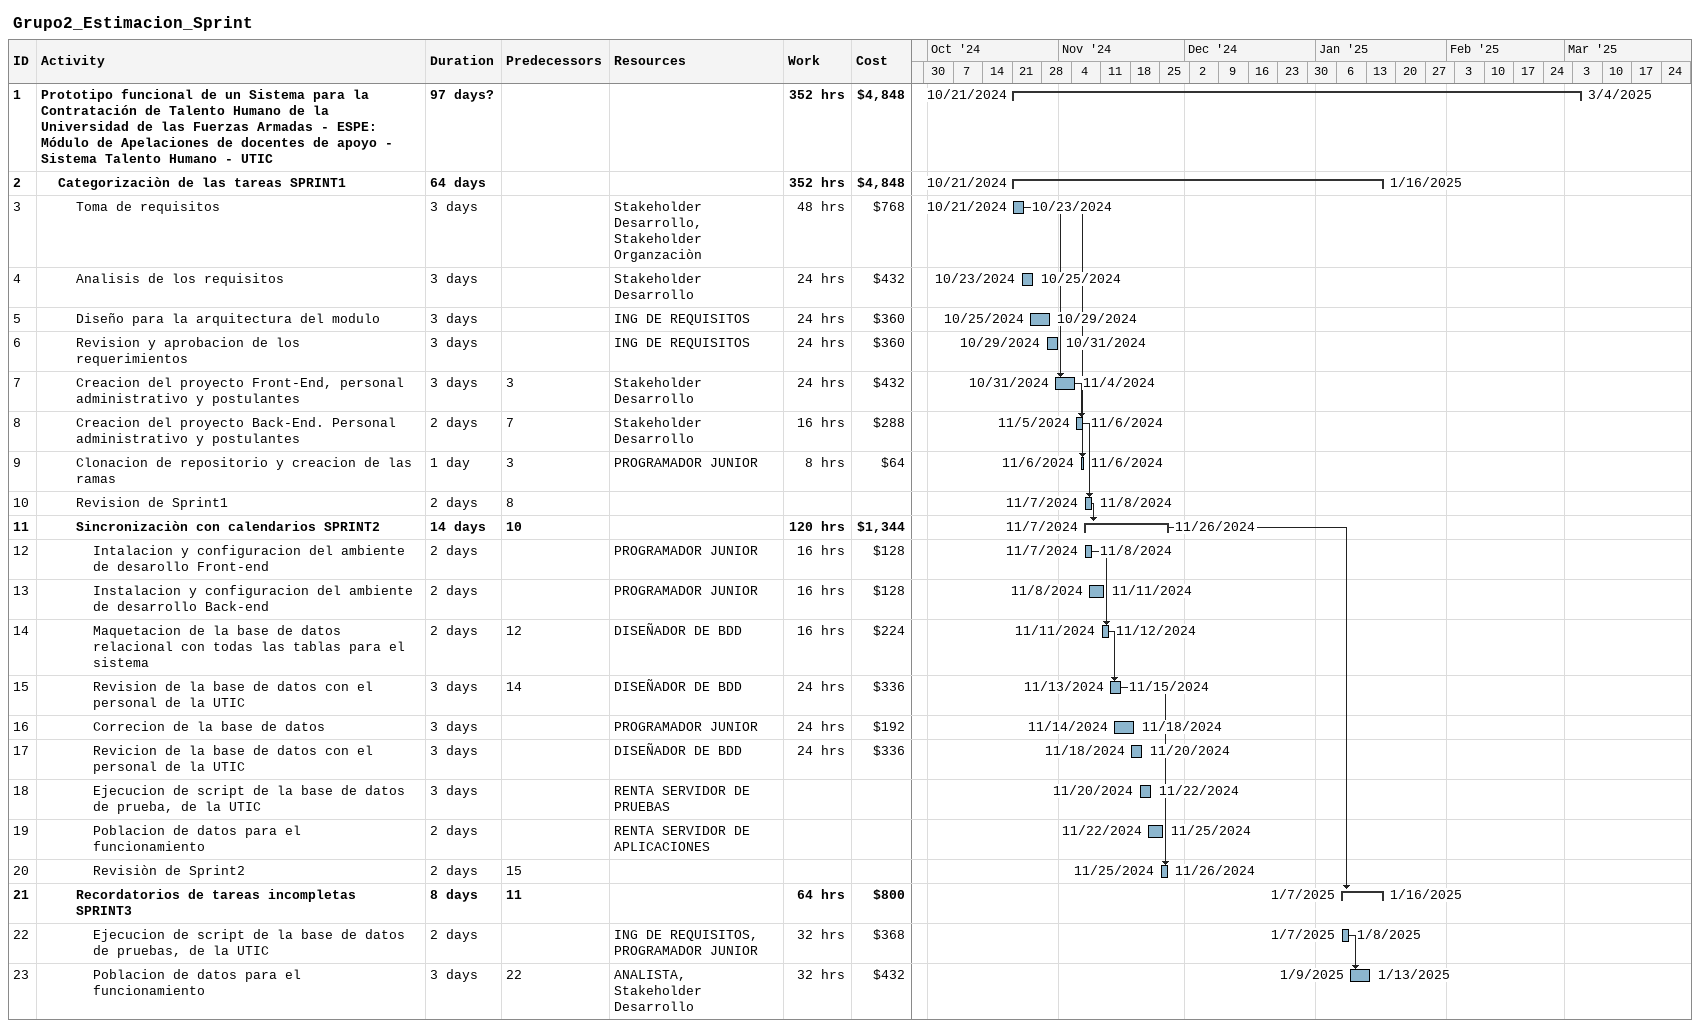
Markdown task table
Grupo2_Estimacion_Sprint

| ID | Level | Task | Duration | Start | Finish | Predecessors | Resources | Work (h) | Cost ($) |
|---|---|---|---|---|---|---|---|---|---|
| 1 | 1 | **Prototipo funcional de un Sistema para la Contratación de Talento Humano de la Universidad de las Fuerzas Armadas - ESPE: Módulo de Apelaciones de docentes de apoyo - Sistema Talento Humano - UTIC** | 97d? | 2024-10-21 | 2025-03-04 |  |  | 352 | 4848 |
| 2 | 2 | **Categorizaciòn de las tareas SPRINT1** | 64d | 2024-10-21 | 2025-01-16 |  |  | 352 | 4848 |
| 3 | 3 | Toma de requisitos | 3d | 2024-10-21 | 2024-10-23 |  | Stakeholder Desarrollo, Stakeholder Organzaciòn | 48 | 768 |
| 4 | 3 | Analisis de los requisitos | 3d | 2024-10-23 | 2024-10-25 |  | Stakeholder Desarrollo | 24 | 432 |
| 5 | 3 | Diseño para la arquitectura del modulo | 3d | 2024-10-25 | 2024-10-29 |  | ING DE REQUISITOS | 24 | 360 |
| 6 | 3 | Revision y aprobacion de los requerimientos | 3d | 2024-10-29 | 2024-10-31 |  | ING DE REQUISITOS | 24 | 360 |
| 7 | 3 | Creacion del proyecto Front-End, personal administrativo y postulantes | 3d | 2024-10-31 | 2024-11-04 | 3 | Stakeholder Desarrollo | 24 | 432 |
| 8 | 3 | Creacion del proyecto Back-End. Personal administrativo y postulantes | 2d | 2024-11-05 | 2024-11-06 | 7 | Stakeholder Desarrollo | 16 | 288 |
| 9 | 3 | Clonacion de repositorio y creacion de las ramas | 1d | 2024-11-06 | 2024-11-06 | 3 | PROGRAMADOR JUNIOR | 8 | 64 |
| 10 | 3 | Revision de Sprint1 | 2d | 2024-11-07 | 2024-11-08 | 8 |  |  |  |
| 11 | 3 | **Sincronizaciòn con calendarios SPRINT2** | 14d | 2024-11-07 | 2024-11-26 | 10 |  | 120 | 1344 |
| 12 | 4 | Intalacion y configuracion del ambiente de desarollo Front-end | 2d | 2024-11-07 | 2024-11-08 |  | PROGRAMADOR JUNIOR | 16 | 128 |
| 13 | 4 | Instalacion y configuracion del ambiente de desarrollo Back-end | 2d | 2024-11-08 | 2024-11-11 |  | PROGRAMADOR JUNIOR | 16 | 128 |
| 14 | 4 | Maquetacion de la base de datos relacional con todas las tablas para el sistema | 2d | 2024-11-11 | 2024-11-12 | 12 | DISEÑADOR DE BDD | 16 | 224 |
| 15 | 4 | Revision de la base de datos con el personal de la UTIC | 3d | 2024-11-13 | 2024-11-15 | 14 | DISEÑADOR DE BDD | 24 | 336 |
| 16 | 4 | Correcion de la base de datos | 3d | 2024-11-14 | 2024-11-18 |  | PROGRAMADOR JUNIOR | 24 | 192 |
| 17 | 4 | Revicion de la base de datos con el personal de la UTIC | 3d | 2024-11-18 | 2024-11-20 |  | DISEÑADOR DE BDD | 24 | 336 |
| 18 | 4 | Ejecucion de script de la base de datos de prueba, de la UTIC | 3d | 2024-11-20 | 2024-11-22 |  | RENTA SERVIDOR DE PRUEBAS |  |  |
| 19 | 4 | Poblacion de datos para el funcionamiento | 2d | 2024-11-22 | 2024-11-25 |  | RENTA SERVIDOR DE APLICACIONES |  |  |
| 20 | 4 | Revisiòn de Sprint2 | 2d | 2024-11-25 | 2024-11-26 | 15 |  |  |  |
| 21 | 3 | **Recordatorios de tareas incompletas SPRINT3** | 8d | 2025-01-07 | 2025-01-16 | 11 |  | 64 | 800 |
| 22 | 4 | Ejecucion de script de la base de datos de pruebas, de la UTIC | 2d | 2025-01-07 | 2025-01-08 |  | ING DE REQUISITOS, PROGRAMADOR JUNIOR | 32 | 368 |
| 23 | 4 | Poblacion de datos para el funcionamiento | 3d | 2025-01-09 | 2025-01-13 | 22 | ANALISTA, Stakeholder Desarrollo | 32 | 432 |
